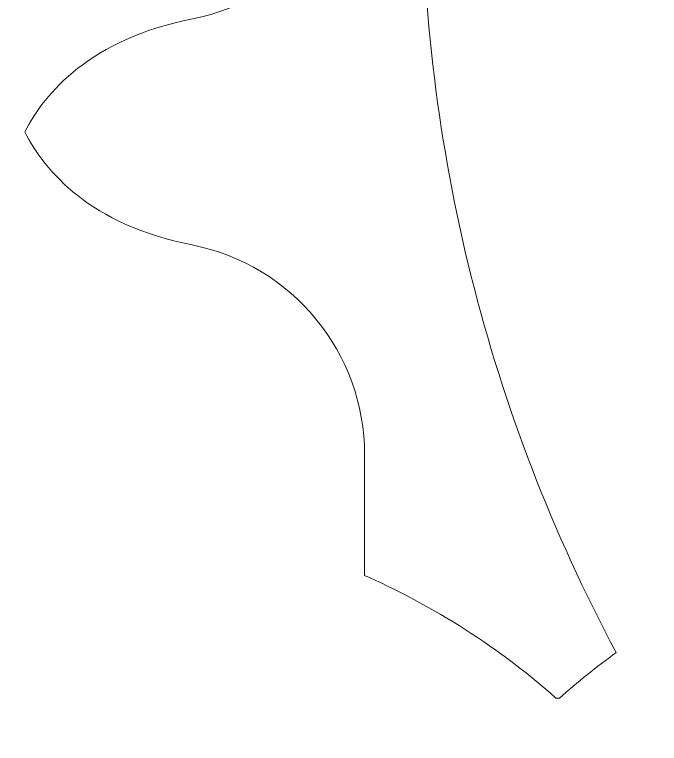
# Model space of a CAD drawing. Extents: x 14 to 2068, y -1996 to -61.
# Drawn here: x 1084.86 to 1096.94, y -1530.8 to -1517.16 of the extents above; entities that cross this region are included whole.
import ezdxf

# ---------------------------------------------------------------- set-up
doc = ezdxf.new("R2010")
doc.units = 0
doc.header["$MEASUREMENT"] = 0
doc.layers.add('Layer 1', color=7, linetype='Continuous', lineweight=0)

msp = doc.modelspace()

# ---------------------------------------------------------------- linework, layer by layer
at = {"layer": 'Layer 1'}
for points, knots in [([(1136.179, -1560.887), (1123.338, -1560.887), (1111.791, -1552.933), (1107.031, -1540.957), (1107.031, -1540.957), (986.201, -1540.957), (986.201, -1540.957), (981.442, -1552.966), (969.985, -1560.887), (957.039, -1560.887), (944.095, -1560.887), (932.645, -1552.966), (927.896, -1540.957), (927.896, -1540.957), (923.109, -1540.957), (923.109, -1540.957), (904.902, -1540.957), (890.089, -1525.991), (890.089, -1507.597), (890.089, -1507.597), (890.089, -1483.434), (890.089, -1483.434), (883.927, -1477.169), (878.772, -1470.519), (874.355, -1463.137), (865.741, -1448.715), (863.057, -1434.854), (866.149, -1420.764), (869.438, -1405.837), (878.579, -1395.227), (891.888, -1390.885), (895.938, -1389.563), (900.24, -1388.894), (904.673, -1388.894), (914.969, -1388.894), (924.993, -1392.533), (932.176, -1398.879), (932.601, -1399.253), (933.014, -1399.626), (933.428, -1400.008), (939.064, -1394.846), (945.257, -1391.564), (952.28, -1390.008), (955.79, -1389.226), (959.276, -1388.829), (962.638, -1388.829), (963.875, -1388.829), (965.105, -1388.883), (966.319, -1388.989), (966.475, -1387.854), (966.679, -1386.713), (966.929, -1385.573), (969.644, -1373.223), (977.229, -1364.431), (988.287, -1360.815), (991.643, -1359.72), (995.207, -1359.164), (998.88, -1359.164), (1007.4, -1359.164), (1015.704, -1362.179), (1021.664, -1367.437), (1021.763, -1367.525), (1021.862, -1367.614), (1021.961, -1367.703), (1026.434, -1363.837), (1031.424, -1361.275), (1036.83, -1360.078), (1039.709, -1359.438), (1042.574, -1359.113), (1045.342, -1359.113), (1051.843, -1359.113), (1057.767, -1360.846), (1062.951, -1364.262), (1070.364, -1369.142), (1075.473, -1377.241), (1077.336, -1387.068), (1077.582, -1388.373), (1077.767, -1389.672), (1077.891, -1390.947), (1077.924, -1390.974), (1077.957, -1391), (1077.99, -1391.026), (1081.063, -1388.626), (1084.446, -1387.006), (1088.078, -1386.198), (1090.168, -1385.733), (1092.27, -1385.498), (1094.327, -1385.498), (1099.227, -1385.498), (1103.851, -1386.837), (1107.699, -1389.371), (1109.351, -1390.46), (1110.851, -1391.753), (1112.178, -1393.231), (1115.622, -1391.9), (1119.255, -1391.227), (1123.009, -1391.227), (1123.009, -1391.227), (1184.569, -1391.227), (1184.569, -1391.227), (1201.398, -1391.227), (1215.089, -1405.057), (1215.089, -1422.057), (1215.089, -1422.057), (1215.089, -1514.526), (1215.089, -1514.526), (1215.089, -1531.532), (1201.398, -1545.367), (1184.569, -1545.367), (1184.569, -1545.367), (1163.17, -1545.367), (1163.17, -1545.367), (1157.501, -1554.986), (1147.322, -1560.887), (1136.179, -1560.887)], [0, 0, 0, 0, 1, 1, 1, 2, 2, 2, 3, 3, 3, 4, 4, 4, 5, 5, 5, 6, 6, 6, 7, 7, 7, 8, 8, 8, 9, 9, 9, 10, 10, 10, 11, 11, 11, 12, 12, 12, 13, 13, 13, 14, 14, 14, 15, 15, 15, 16, 16, 16, 17, 17, 17, 18, 18, 18, 19, 19, 19, 20, 20, 20, 21, 21, 21, 22, 22, 22, 23, 23, 23, 24, 24, 24, 25, 25, 25, 26, 26, 26, 27, 27, 27, 28, 28, 28, 29, 29, 29, 30, 30, 30, 31, 31, 31, 32, 32, 32, 33, 33, 33, 34, 34, 34, 35, 35, 35, 36, 36, 36, 37, 37, 37, 38, 38, 38, 38]), ([(1095.065, -1529.957), (1095.401, -1529.657), (1095.755, -1529.372), (1096.127, -1529.104), (1093.739, -1524.635), (1092.489, -1519.655), (1092.489, -1514.526), (1092.489, -1514.526), (1092.489, -1510.521), (1092.489, -1510.521), (1092.12, -1510.725), (1091.761, -1510.901), (1091.416, -1511.056), (1091.416, -1511.056), (1091.416, -1513.32), (1091.416, -1513.32), (1091.416, -1515.225), (1090.06, -1516.875), (1088.192, -1517.245), (1086.284, -1517.62), (1085.43, -1518.627), (1085.052, -1519.361), (1085.428, -1520.094), (1086.282, -1521.1), (1088.189, -1521.475), (1090.06, -1521.845), (1091.416, -1523.495), (1091.416, -1525.399), (1091.416, -1525.399), (1091.416, -1527.659), (1091.416, -1527.659), (1092.542, -1528.163), (1093.815, -1528.897), (1094.999, -1529.957), (1094.999, -1529.957), (1095.065, -1529.957), (1095.065, -1529.957)], [0, 0, 0, 0, 1, 1, 1, 2, 2, 2, 3, 3, 3, 4, 4, 4, 5, 5, 5, 6, 6, 6, 7, 7, 7, 8, 8, 8, 9, 9, 9, 10, 10, 10, 11, 11, 11, 12, 12, 12, 12])]:
    msp.add_open_spline(points, degree=3, knots=knots, dxfattribs=at)

doc.saveas('drawing.dxf')
